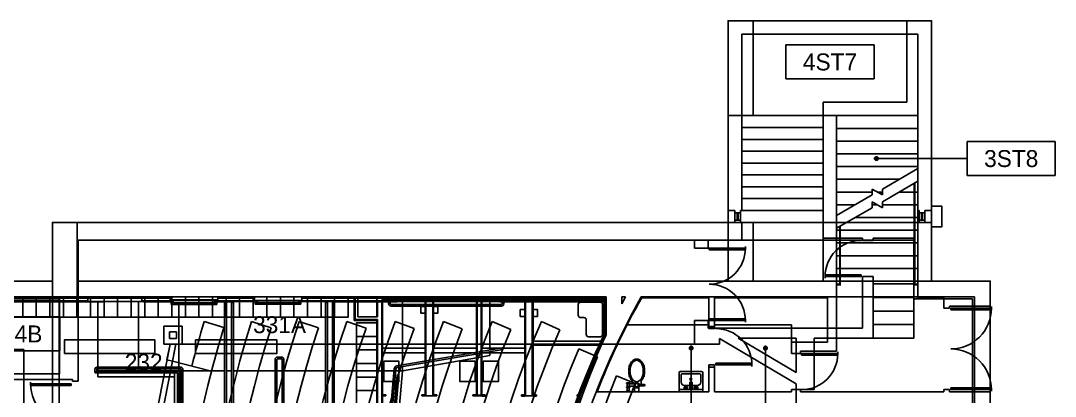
# Model space of a CAD drawing. Header units: inches. Extents: x -219 to 4035, y -10 to 4981.
# Drawn here: x 3101 to 4016, y 2825 to 3157 of the extents above; entities that cross this region are included whole.
import ezdxf
from ezdxf.enums import TextEntityAlignment as Align

# ---------------------------------------------------------------- set-up
doc = ezdxf.new("R2010")
doc.units = ezdxf.units.IN
doc.header["$LTSCALE"] = 48
doc.header["$MEASUREMENT"] = 0
doc.linetypes.add('HIDDEN', pattern=[0.375, 0.25, -0.125])
doc.layers.get('0').update_dxf_attribs({"color": 13, "linetype": 'CONTINUOUS'})
for name, color, linetype in [('F1-BLDG3', 161, 'CONTINUOUS'), ('F2-BLDG1', 7, 'CONTINUOUS'), ('F2-BLDG3', 161, 'CONTINUOUS'), ('f2-casework1', 4, 'CONTINUOUS'), ('f2-casework2', 8, 'CONTINUOUS'), ('F2-REST1', 12, 'CONTINUOUS'), ('F2-REST2', 8, 'CONTINUOUS'), ('F2-RMNOS', 3, 'CONTINUOUS'), ('F3-BLDG1', 7, 'CONTINUOUS'), ('F3-BLDG2', 2, 'HIDDEN'), ('F3-BLDG4', 2, 'CONTINUOUS'), ('F3-BRKLINE', 201, 'CONTINUOUS'), ('f3-casework1', 4, 'CONTINUOUS'), ('F3-DOOR1', 3, 'CONTINUOUS'), ('F3-DOORJMB', 32, 'CONTINUOUS'), ('f3-handrail', 3, 'CONTINUOUS'), ('F3-REST2', 8, 'CONTINUOUS'), ('F3-RMNOS', 3, 'CONTINUOUS'), ('F3-STAIR1', 24, 'CONTINUOUS'), ('F3-WINDOW1', 1, 'CONTINUOUS'), ('F4-BLDG1', 7, 'CONTINUOUS'), ('F4-BLDG3', 161, 'CONTINUOUS'), ('F4-BLDG4', 2, 'CONTINUOUS'), ('F4-BRKLINE', 201, 'CONTINUOUS'), ('F4-DOOR1', 3, 'CONTINUOUS'), ('F4-RMNOS', 3, 'CONTINUOUS'), ('F4-STAIR1', 24, 'CONTINUOUS'), ('F4-WINDOW1', 1, 'CONTINUOUS'), ('F5-BLDG3', 161, 'CONTINUOUS'), ('F6-BLDG1', 7, 'CONTINUOUS'), ('F6-BLDG3', 161, 'CONTINUOUS')]:
    doc.layers.add(name, color=color, linetype=linetype)
for name, color, linetype, plot in [('F2-Bldg1A', 8, 'CONTINUOUS', False), ('F2-COLUMN1', 8, 'CONTINUOUS', False), ('F3-Bldg1A', 8, 'CONTINUOUS', False), ('F3-COLUMN1', 8, 'CONTINUOUS', False), ('F4-COLUMN1', 8, 'CONTINUOUS', False), ('F6-COLUMN1', 8, 'CONTINUOUS', False)]:
    doc.layers.add(name, color=color, linetype=linetype, plot=plot)
doc.styles.add('ATTR', font='romans.shx', dxfattribs={"width": 0.8, "height": 1.2})
doc.styles.add('ORIG-RMNOS', font='noting.shx')
doc.styles.add('RMNOS', font='noting.shx')

# ---------------------------------------------------------------- blocks, each defined once
blk = doc.blocks.new('L-20C11')
for p, q in [((-11, 11), (11, 11)), ((-11, 11), (-11, -55)), ((11, 11), (11, -55)), ((-11, -55), (11, -55))]:
    blk.add_line(p, q)
blk = doc.blocks.new('ADR-32L')
for p, q in [((0, 33), (-1.5, 33)), ((0, 1), (0, 33)), ((1.5, 1), (1.5, 32.96)), ((0, 1), (1.5, 1))]:
    blk.add_line(p, q)
blk.add_arc((0, 1), 32, 0, 90)
blk = doc.blocks.new('ADR-36DL')
for p, q in [((0, 37), (-1.5, 37)), ((0, 1), (0, 37)), ((1.5, 1), (1.5, 36.97)), ((70.5, 1), (70.5, 36.97)), ((72, 1), (72, 37)), ((72, 37), (73.5, 37)), ((0, 1), (1.5, 1)), ((72, 1), (70.5, 1))]:
    blk.add_line(p, q)
for centre, start, end in [((0, 1), 0, 90), ((72, 1), 90, 180)]:
    blk.add_arc(centre, 36, start, end)
blk = doc.blocks.new('ADR-32DL')
for p, q in [((0, 33), (-1.5, 33)), ((0, 1), (0, 33)), ((1.5, 1), (1.5, 32.96)), ((62.5, 1), (62.5, 32.96)), ((64, 1), (64, 33)), ((64, 33), (65.5, 33)), ((0, 1), (1.5, 1)), ((64, 1), (62.5, 1))]:
    blk.add_line(p, q)
for centre, start, end in [((0, 1), 0, 90), ((64, 1), 90, 180)]:
    blk.add_arc(centre, 32, start, end)
blk = doc.blocks.new('rmnos')
at = {"color": 11}
for p, q in [((-0.40625, 0.15625), (0.40625, 0.15625)), ((-0.40625, -0.15625), (-0.40625, 0.15625)), ((0.40625, 0.15625), (0.40625, -0.15625)), ((0.40625, -0.15625), (-0.40625, -0.15625))]:
    blk.add_line(p, q, dxfattribs=at)
at = {"color": 9, "style": 'ORIG-RMNOS'}
blk.add_attdef('ROOM', text='', height=0.15625, dxfattribs=at).set_placement((0, 0), align=Align.MIDDLE)
blk = doc.blocks.new('ADR-32R')
for p, q in [((-1.5, 1), (-1.5, 32.96)), ((0, 1), (0, 33)), ((0, 33), (1.5, 33)), ((0, 1), (-1.5, 1))]:
    blk.add_line(p, q)
blk.add_arc((0, 1), 32, 90, 180)
blk = doc.blocks.new('PLMB001')
for p, q in [((-10.5, 17), (-10.5, 0.5)), ((9.5, 18), (-9.5, 18)), ((-8.69, 8.62), (-8.69, 15.06)), ((-7.69, 16.06), (7.69, 16.06)), ((8.69, 15.06), (8.69, 8.62)), ((10.5, 0.5), (10.5, 17)), ((-10.44, 2.12), (10.5, 2.12)), ((-10, 0), (10, 0)), ((-5.97, 3.12), (-5.97, 4.62)), ((-5.97, 4.62), (-2.97, 4.62)), ((-2.97, 3.12), (-5.97, 3.12)), ((-0.97, 5.62), (-5.69, 5.62)), ((-2.97, 4.62), (-2.97, 3.12)), ((-0.97, 8.49), (1.03, 8.49)), ((-0.97, 3.12), (-0.97, 8.49)), ((1.03, 3.12), (-0.97, 3.12)), ((1.03, 8.49), (1.03, 3.12)), ((5.69, 5.62), (1.03, 5.62)), ((3.03, 4.62), (6.03, 4.62)), ((3.03, 3.12), (3.03, 4.62)), ((6.03, 3.12), (3.03, 3.12)), ((6.03, 4.62), (6.03, 3.12))]:
    blk.add_line(p, q)
blk.add_circle((0, 11.31), 0.875)
for centre, radius, start, end in [((-9.5, 17), 1, 90, 180), ((-7.69, 15.06), 1, 90, 180), ((7.69, 15.06), 1, 0, 90), ((9.5, 17), 1, 0, 90), ((-10, 0.5), 0.5, 180, 270), ((-5.69, 8.62), 3, 180, 270), ((5.69, 8.62), 3, 270, 0), ((10, 0.5), 0.5, 270, 0)]:
    blk.add_arc(centre, radius, start, end)
blk = doc.blocks.new('PLMB013')
for p, q in [((-1.4, -5.5), (-7, -5.5)), ((-7, -6.5), (-1.4, -6.5)), ((-4, -7), (-4, -9.86)), ((-2, -2), (-2, -4.5)), ((1.1, -5), (6.5, -5)), ((6.5, -7), (1.12, -7)), ((2, -2), (2, -4.5)), ((4, -7), (4, -9.86)), ((5.5, 0), (9.5, 0)), ((6, -0.5), (9, -0.5)), ((9, -4), (6, -4)), ((6, -4), (6, -4.5)), ((6, -4.5), (9, -4.5)), ((9, -7.5), (6, -7.5)), ((6, -7.5), (6, -8)), ((6, -8), (9, -8)), ((6.5, -0.5), (6.5, -4)), ((6.5, -4.5), (6.5, -7.5)), ((8.5, -4), (8.5, -0.5)), ((8.5, -7.5), (8.5, -4.5)), ((9, -4.5), (9, -4)), ((9, -8), (9, -7.5))]:
    blk.add_line(p, q)
blk.add_lwpolyline([(0, -27.95, 0.147629), (2.09, -27.32, 0.10713), (4.17, -25.18, 0.076355), (5.42, -22.28, 0.063283), (5.9, -18.5, 0.063283), (5.42, -14.72, 0.076355), (4.17, -11.82, 0.10713), (2.09, -9.68, 0.147629), (0, -9.05, 0.147629), (-2.09, -9.68, 0.10713), (-4.17, -11.82, 0.076355), (-5.42, -14.72, 0.063283), (-5.9, -18.5, 0.063283), (-5.42, -22.28, 0.076355), (-4.17, -25.18, 0.10713), (-2.09, -27.32, 0.147629)], format="xyb", close=True)
for points in [[(-4, -9.86, 0.048991), (-5, -11.08, 0.080337), (-6.5, -14.33, 0.068118), (-7.07, -18.5, 0.068118), (-6.5, -22.67, 0.080337), (-5, -25.92, 0.107079), (-2.55, -28.28, 0.138729), (0, -29, 0.138729)], [(0, -29, 0.138729), (2.55, -28.28, 0.107079), (5, -25.92, 0.080337), (6.5, -22.67, 0.068118), (7.07, -18.5, 0.068118), (6.5, -14.33, 0.080337), (5, -11.08, 0.048991), (4, -9.86, 0.138729)]]:
    blk.add_lwpolyline(points, format="xyb")
blk.add_circle((0, -6), 1.5)
for centre, radius, start, end in [((0, -2), 2, 0, 180), ((6.02, 0.02), 0.522, 182.4084, 267.5916), ((8.98, 0.02), 0.522, 272.4084, 357.5916), ((-7, -6), 0.5, 90, 270), ((-3, -7), 1, 150.00311, 180), ((0, -6), 2.5, 23.57818, 168.577), ((0, -6), 2.5, 191.8763, 336.42182)]:
    blk.add_arc(centre, radius, start, end)
at = {"style": 'ATTR', "width": 0.8, "flags": 9}
blk.add_attdef('ESTCODE', (5.5, 0), '', height=0.0000769, dxfattribs=at)
blk = doc.blocks.new('RMNOS-1')
at = {"color": 9, "style": 'RMNOS'}
blk.add_attdef('ROOM', text='', height=0.1562, dxfattribs=at).set_placement((0, 0), align=Align.MIDDLE)

msp = doc.modelspace()

# ---------------------------------------------------------------- linework, layer by layer
at = {"layer": 'F1-BLDG3'}
for p, q in [((3151, 2978.5), (3129, 2978.5)), ((3129, 2978.5), (3129, 2926.5)), ((3151, 2926.5), (3151, 2978.5)), ((3129, 2926.5), (2987, 2926.5)), ((3959, 2926.5), (3151, 2926.5)), ((3959, 2286.5), (3959, 2926.5))]:
    msp.add_line(p, q, dxfattribs=at)
at = {"layer": 'F2-BLDG1'}
for p, q in [((3129, 2978.5), (3151, 2978.5)), ((3129, 2926.5), (3129, 2978.5)), ((3151, 2978.5), (3151, 2926.5)), ((2987, 2926.5), (3129, 2926.5)), ((3151, 2926.5), (3959, 2926.5)), ((3959, 2286.5), (3959, 2926.5)), ((3063.76, 2912.5), (3396, 2912.5)), ((3396, 2891.62), (3396, 2912.5)), ((3650.08, 2912.5), (3945, 2912.5)), ((3945, 2300.5), (3945, 2912.5)), ((3458.97, 2909.37), (3421.12, 2909.37)), ((3421.12, 2909.37), (3421.12, 2790.13)), ((3458.97, 2824.87), (3458.97, 2909.37)), ((3504.22, 2909.37), (3466.22, 2909.37)), ((3466.22, 2909.37), (3466.22, 2824.87)), ((3504.22, 2824.87), (3504.22, 2909.37)), ((3547.1, 2909.37), (3509.1, 2909.37)), ((3509.1, 2909.37), (3509.1, 2824.87)), ((3547.1, 2824.87), (3547.1, 2909.37)), ((3619, 2909.37), (3554.35, 2909.37)), ((3554.35, 2909.37), (3554.35, 2824.87)), ((3619, 2909.37), (3619, 2879.04)), ((3416.25, 2891.62), (3396, 2891.62)), ((3416.25, 2803.38), (3416.25, 2891.62)), ((3466.22, 2824.87), (3458.97, 2824.87)), ((3509.1, 2824.87), (3504.22, 2824.87)), ((3554.35, 2824.87), (3547.1, 2824.87))]:
    msp.add_line(p, q, dxfattribs=at)
for radius, start, end in [(618, 150.32065, 209.67935), (630, 154.3675, 166.16732)]:
    msp.add_arc((4187, 2606.5), radius, start, end, dxfattribs=at)
at = {"layer": 'F2-Bldg1A'}
for p, q in [((3396, 2912.5), (3399.37, 2912.5)), ((3396.12, 2891.75), (3396.12, 2912.5)), ((3396.25, 2891.87), (3396.25, 2912.5)), ((3396.87, 2892.5), (3396.87, 2912.5)), ((3619, 2912.5), (3416.25, 2912.5)), ((3619, 2909.37), (3619, 2912.5)), ((3416.87, 2910), (3416.25, 2910)), ((3416.87, 2895), (3416.87, 2910)), ((3420.5, 2910), (3420.5, 2791)), ((3420.5, 2910), (3619, 2910)), ((3459.6, 2910), (3459.6, 2824.87)), ((3465.6, 2824.87), (3465.6, 2910)), ((3504.85, 2910), (3504.85, 2825.5)), ((3508.47, 2825.5), (3508.47, 2910)), ((3547.72, 2910), (3547.72, 2824.87)), ((3553.72, 2824.87), (3553.72, 2910)), ((3416.25, 2895), (3416.87, 2895)), ((3416.25, 2891.75), (3396.12, 2891.75)), ((3416.25, 2891.87), (3396.25, 2891.87)), ((3416.87, 2892.5), (3396.87, 2892.5)), ((3416.25, 2891.62), (3416.25, 2891.87)), ((3416.87, 2892.5), (3416.87, 2802.5)), ((3504.85, 2825.5), (3508.47, 2825.5))]:
    msp.add_line(p, q, dxfattribs=at)
at = {"layer": 'F2-BLDG3'}
for p, q in [((3636.31, 2912.5), (3633, 2912.5)), ((3633, 2912.5), (3633, 2906.47)), ((3633, 2906.47), (3636.31, 2912.5))]:
    msp.add_line(p, q, dxfattribs=at)
msp.add_lwpolyline([(3399.37, 2912.5), (3416.25, 2912.5), (3416.25, 2895), (3399.37, 2895)], close=True, dxfattribs=at)
at = {"layer": 'f2-casework1'}
for points in [[(3066.76, 2912.5), (3066.76, 2894.5), (3390.76, 2894.5), (3390.76, 2912.5)], [(3416.25, 2805.63), (3398.25, 2805.63), (3398.25, 2889.62), (3416.25, 2889.62)]]:
    msp.add_lwpolyline(points, dxfattribs=at)
for points in [[(3091.76, 2865.87), (3103.76, 2865.87), (3103.76, 2805.87), (3091.76, 2805.87)], [(3139.76, 2862.5), (3219.76, 2862.5), (3219.76, 2874.5), (3139.76, 2874.5)], [(3255.76, 2862.5), (3327.76, 2862.5), (3327.76, 2874.5), (3255.76, 2874.5)]]:
    msp.add_lwpolyline(points, close=True, dxfattribs=at)
at = {"layer": 'f2-casework2'}
for p, q in [((3102.76, 2912.5), (3102.76, 2894.5)), ((3114.76, 2912.5), (3114.76, 2894.5)), ((3126.76, 2912.5), (3126.76, 2894.5)), ((3138.76, 2912.5), (3138.76, 2894.5)), ((3150.76, 2912.5), (3150.76, 2894.5)), ((3162.76, 2912.5), (3162.76, 2894.5)), ((3174.76, 2912.5), (3174.76, 2894.5)), ((3186.76, 2912.5), (3186.76, 2894.5)), ((3198.76, 2912.5), (3198.76, 2894.5)), ((3210.76, 2912.5), (3210.76, 2894.5)), ((3222.76, 2912.5), (3222.76, 2894.5)), ((3234.76, 2912.5), (3234.76, 2894.5)), ((3246.76, 2912.5), (3246.76, 2894.5)), ((3258.76, 2912.5), (3258.76, 2894.5)), ((3270.76, 2912.5), (3270.76, 2894.5)), ((3282.76, 2912.5), (3282.76, 2894.5)), ((3294.76, 2912.5), (3294.76, 2894.5)), ((3306.76, 2912.5), (3306.76, 2894.5)), ((3318.76, 2912.5), (3318.76, 2894.5)), ((3330.76, 2912.5), (3330.76, 2894.5)), ((3342.76, 2912.5), (3342.76, 2894.5)), ((3354.76, 2912.5), (3354.76, 2894.5)), ((3366.76, 2912.5), (3366.76, 2894.5)), ((3378.76, 2912.5), (3378.76, 2894.5)), ((3416.25, 2877.62), (3398.25, 2877.62)), ((3416.25, 2865.62), (3398.25, 2865.62)), ((3416.25, 2853.62), (3398.25, 2853.62)), ((3416.25, 2841.62), (3398.25, 2841.62)), ((3416.25, 2829.63), (3398.25, 2829.63))]:
    msp.add_line(p, q, dxfattribs=at)
at = {"layer": 'F2-REST1'}
for p, q in [((3423.97, 2825.87), (3420.97, 2825.87)), ((3423.97, 2824.87), (3420.97, 2824.87)), ((3423.97, 2824.87), (3423.97, 2825.87)), ((3458.97, 2825.87), (3455.97, 2825.87)), ((3455.97, 2824.87), (3455.97, 2825.87)), ((3458.97, 2824.87), (3455.97, 2824.87)), ((3466.22, 2825.87), (3469.22, 2825.87)), ((3466.22, 2824.87), (3469.22, 2824.87)), ((3469.22, 2824.87), (3469.22, 2825.87)), ((3501.22, 2825.87), (3504.22, 2825.87)), ((3501.22, 2824.87), (3501.22, 2825.87)), ((3501.22, 2824.87), (3504.22, 2824.87)), ((3509.1, 2825.81), (3512.1, 2825.81)), ((3509.1, 2824.81), (3512.1, 2824.81)), ((3512.1, 2824.81), (3512.1, 2825.81)), ((3544.1, 2825.81), (3547.1, 2825.81)), ((3544.1, 2824.81), (3544.1, 2825.81)), ((3544.1, 2824.81), (3547.1, 2824.81)), ((3554.35, 2825.81), (3557.35, 2825.81)), ((3554.35, 2824.81), (3557.35, 2824.81)), ((3557.35, 2825.81), (3557.35, 2824.81)), ((3593.35, 2825.81), (3593.35, 2824.81)), ((3593.35, 2825.81), (3596.41, 2825.81)), ((3593.35, 2824.81), (3596.03, 2824.81))]:
    msp.add_line(p, q, dxfattribs=at)
at = {"layer": 'F2-REST2'}
for p, q in [((3420.97, 2867.06), (3458.97, 2867.06)), ((3466.22, 2867.06), (3504.22, 2867.06)), ((3509.1, 2867.06), (3547.1, 2867.06)), ((3616.36, 2873.47), (3554.35, 2873.47)), ((3614.74, 2869.97), (3554.35, 2869.97)), ((3420.97, 2863.06), (3458.97, 2863.06)), ((3466.22, 2863.06), (3504.22, 2863.06)), ((3509.1, 2863.06), (3547.1, 2863.06)), ((3422.25, 2848.13), (3421.12, 2848.13)), ((3503.1, 2848.13), (3504.22, 2848.13)), ((3510.22, 2848.13), (3509.1, 2848.13)), ((3421.12, 2846.13), (3422.25, 2846.13)), ((3504.22, 2846.13), (3503.1, 2846.13)), ((3509.1, 2846.13), (3510.22, 2846.13))]:
    msp.add_line(p, q, dxfattribs=at)
for points in [[(3458.97, 2904.19), (3454.97, 2904.19), (3454.97, 2898.19), (3458.97, 2898.19)], [(3466.47, 2904.19), (3470.22, 2904.19), (3470.22, 2898.19), (3466.22, 2898.19)], [(3547.1, 2895.3), (3543.1, 2895.3), (3543.1, 2901.3), (3547.1, 2901.3)], [(3554.35, 2901.3), (3558.35, 2901.3), (3558.35, 2895.3), (3554.35, 2895.3)]]:
    msp.add_lwpolyline(points, dxfattribs=at)
msp.add_lwpolyline([(3605.17, 2907.82), (3596.42, 2907.82, 0.414214), (3594.42, 2905.82), (3594.42, 2896.32, 0.414214), (3596.42, 2894.32), (3599.42, 2894.32, -0.414214), (3601.42, 2892.32), (3601.42, 2879.32, 0.414214), (3603.42, 2877.32), (3613.92, 2877.32, 0.414214), (3615.92, 2879.32), (3615.92, 2905.82, 0.414214), (3613.92, 2907.82)], format="xyb", close=True, dxfattribs=at)
for points in [[(3422.25, 2855.57), (3435.75, 2855.57), (3435.75, 2837.57), (3422.25, 2837.57)], [(3503.1, 2855.57), (3489.6, 2855.57), (3489.6, 2837.57), (3503.1, 2837.57)], [(3510.22, 2855.57), (3523.72, 2855.57), (3523.72, 2837.57), (3510.22, 2837.57)]]:
    msp.add_lwpolyline(points, close=True, dxfattribs=at)
at = {"layer": 'F3-BLDG1'}
for p, q in [((3727, 3073), (3727, 3157)), ((3727, 3157), (3749, 3157)), ((3749, 3073), (3749, 3157)), ((3885, 3157), (3907, 3157)), ((3885, 3085), (3885, 3157)), ((3907, 3157), (3907, 2989)), ((3811, 3085), (3885, 3085)), ((3811, 2926.5), (3811, 3085)), ((3727, 3073), (3749, 3073)), ((3823, 3073), (3895, 3073)), ((3823, 2864.5), (3823, 3073)), ((3895, 2911.75), (3895, 3073)), ((3895, 2989), (3896, 2989)), ((3896, 2987), (3896, 2989)), ((3896, 2987), (3901, 2987)), ((3901, 2989), (3907, 2989)), ((3901, 2987), (3901, 2989)), ((3129, 2978.5), (3151, 2978.5)), ((3129, 2926.5), (3129, 2978.5)), ((3151, 2978.5), (3151, 2926.5)), ((3727, 2926.5), (3727, 2978.5)), ((3727, 2978.5), (3749, 2978.5)), ((3749, 2926.5), (3749, 2978.5)), ((3895, 2978.5), (3896, 2978.5)), ((3896, 2980.5), (3901, 2980.5)), ((3896, 2978.5), (3896, 2980.5)), ((3901, 2978.5), (3901, 2980.5)), ((3901, 2978.5), (3907, 2978.5)), ((3907, 2978.5), (3907, 2926.5)), ((2987, 2926.5), (3129, 2926.5)), ((3151, 2926.5), (3727, 2926.5)), ((3749, 2926.5), (3811, 2926.5)), ((3907, 2926.5), (3959, 2926.5)), ((3959, 2926.5), (3959, 2904.5)), ((3650.51, 2911.75), (3710.05, 2911.75)), ((3710.05, 2911.75), (3710.05, 2886.5)), ((3715.05, 2911.75), (3715.05, 2886.5)), ((3715.05, 2911.75), (3815, 2911.75)), ((3815, 2872.5), (3815, 2911.75)), ((3895, 2911.75), (3918, 2911.75)), ((3918, 2911.75), (3918, 2902.5)), ((2712.55, 2908.12), (3173.55, 2908.12)), ((3173.55, 2908.12), (3173.55, 2908.37)), ((3173.55, 2908.37), (3209.54, 2908.37)), ((3209.54, 2908.37), (3209.54, 2908.12)), ((3209.54, 2908.12), (3236.01, 2908.12)), ((3236.01, 2907.37), (3234.01, 2907.37)), ((3234.01, 2907.37), (3234.01, 2905.87)), ((3234.01, 2905.87), (3274.51, 2905.87)), ((3236.01, 2908.12), (3236.01, 2907.37)), ((3272.51, 2907.37), (3272.51, 2908.12)), ((3272.51, 2908.12), (3287.39, 2908.12)), ((3274.51, 2907.37), (3272.51, 2907.37)), ((3274.51, 2905.87), (3274.51, 2907.37)), ((3287.39, 2908.12), (3287.39, 2908.37)), ((3287.39, 2908.37), (3310.46, 2908.37)), ((3310.46, 2907.5), (3308.46, 2907.5)), ((3308.46, 2907.5), (3308.46, 2906)), ((3308.46, 2906), (3348.96, 2906)), ((3310.46, 2908.37), (3310.46, 2907.5)), ((3346.96, 2907.5), (3346.96, 2908.37)), ((3346.96, 2908.37), (3377.99, 2908.37)), ((3348.96, 2907.5), (3346.96, 2907.5)), ((3348.96, 2906), (3348.96, 2907.5)), ((3377.99, 2908.37), (3377.99, 2908.12)), ((3377.99, 2908.12), (3434.24, 2908.12)), ((3434.24, 2908.12), (3434.24, 2908.37)), ((3434.24, 2908.37), (3524.9, 2908.37)), ((3524.9, 2908.37), (3524.9, 2908.12)), ((3524.9, 2908.12), (3617.25, 2908.12)), ((3617.25, 2908.12), (3617.25, 2879.43)), ((3918, 2902.5), (3923, 2902.5)), ((3923, 2904.5), (3959, 2904.5)), ((3923, 2904.5), (3923, 2902.5)), ((3710.05, 2886.5), (3715.05, 2886.5)), ((3783, 2862.5), (3783, 2872.5)), ((3783, 2872.5), (3815, 2872.5)), ((3783, 2862.5), (3791, 2862.5)), ((3791, 2862.5), (3791, 2864.5)), ((3791, 2864.5), (3823, 2864.5)), ((3710.05, 2850.5), (3715.05, 2850.5)), ((3710.05, 2850.5), (3710.05, 2828.5)), ((3715.05, 2850.5), (3715.05, 2828.5)), ((3783, 2828.5), (3783, 2830.5)), ((3783, 2830.5), (3791, 2830.5)), ((3791, 2828.5), (3791, 2830.5)), ((3918, 2830.5), (3923, 2830.5)), ((3918, 2830.5), (3918, 2828.5)), ((3923, 2830.5), (3923, 2828.5)), ((3611.05, 2828.5), (3710.05, 2828.5)), ((3715.05, 2828.5), (3783, 2828.5)), ((3791, 2828.5), (3918, 2828.5)), ((3923, 2828.5), (3959, 2828.5)), ((3959, 2384.5), (3959, 2828.5))]:
    msp.add_line(p, q, dxfattribs=at)
for radius, start, end in [(617.25, 150.36109, 158.9207), (631.75, 154.40363, 205.60152)]:
    msp.add_arc((4187, 2606.5), radius, start, end, dxfattribs=at)
at = {"layer": 'F3-Bldg1A'}
for p, q in [((2713.37, 2911.5), (3233.41, 2911.5)), ((3619, 2912.5), (2714.25, 2912.5)), ((3160.33, 2911.5), (3160.33, 2908.37)), ((3208.33, 2908.37), (3208.33, 2911.5)), ((3233.41, 2908.37), (3233.41, 2912.5)), ((3275.41, 2908.37), (3275.41, 2912.5)), ((3307.87, 2911.5), (3275.41, 2911.5)), ((3307.87, 2912.5), (3307.87, 2908.37)), ((3349.87, 2912.5), (3349.87, 2908.37)), ((3349.87, 2911.5), (3617.5, 2911.5)), ((3617.5, 2912.5), (3617.5, 2879.38)), ((3618.12, 2879.24), (3618.12, 2912.5)), ((3619, 2912.5), (3619, 2879.04)), ((3173.55, 2908.37), (2712.55, 2908.37)), ((2712.55, 2908.25), (3173.55, 2908.25)), ((3160.33, 2909), (2713.37, 2909)), ((3208.33, 2909), (3233.41, 2909)), ((3209.54, 2908.37), (3236.01, 2908.37)), ((3236.01, 2908.25), (3209.54, 2908.25)), ((3275.41, 2909.87), (3233.41, 2909.87)), ((3233.41, 2909.25), (3236.01, 2909.25)), ((3236.01, 2908.12), (3236.01, 2909.37)), ((3236.01, 2909.37), (3272.51, 2909.37)), ((3236.01, 2907.37), (3272.51, 2907.37)), ((3272.51, 2909.37), (3272.51, 2908.12)), ((3275.41, 2909.25), (3272.51, 2909.25)), ((3287.39, 2908.37), (3272.51, 2908.37)), ((3272.51, 2908.25), (3287.39, 2908.25)), ((3275.41, 2909), (3307.87, 2909)), ((3349.87, 2909.37), (3307.87, 2909.37)), ((3310.46, 2909.37), (3310.46, 2908.37)), ((3346.96, 2907.5), (3310.46, 2907.5)), ((3346.96, 2909.37), (3346.96, 2908.37)), ((3617.5, 2909), (3349.87, 2909)), ((3524.9, 2908.37), (3617.5, 2908.37)), ((3617.37, 2908.25), (3524.9, 2908.25)), ((3617.37, 2879.41), (3617.37, 2908.25)), ((3617.5, 2879.38), (3618.12, 2879.24)), ((3619, 2879.04), (3618.37, 2879.18))]:
    msp.add_line(p, q, dxfattribs=at)
for radius, start, end in [(631.62, 154.40106, 205.60152), (631.5, 154.39848, 205.60152), (630.62, 154.38043, 205.61957), (630, 154.36748, 205.63252)]:
    msp.add_arc((4187, 2606.5), radius, start, end, dxfattribs=at)
at = {"layer": 'F3-BLDG2'}
for p, q in [((3885, 3157), (3749, 3157)), ((3885, 3145), (3749, 3145)), ((3727, 3073), (3727, 2978.5))]:
    msp.add_line(p, q, dxfattribs=at)
at = {"layer": 'F3-BLDG4'}
for p, q in [((3169.35, 2850.37), (3169.35, 2908.12)), ((3205.35, 2850.37), (3205.35, 2908.37)), ((3241, 2905.87), (3241, 2847.12)), ((3438.76, 2905.95), (3438.76, 2908.37)), ((3438.76, 2852.38), (3438.76, 2904.45)), ((3516.26, 2905.95), (3516.26, 2908.37)), ((3516.26, 2865.7), (3516.26, 2904.45)), ((3438.76, 2847.12), (3516.26, 2860.79)), ((3516.26, 2860.79), (3516.26, 2864.17)), ((3169.35, 2846.75), (3169.35, 2848.87)), ((3205.35, 2847.12), (3205.35, 2848.87)), ((3438.76, 2847.12), (3438.76, 2850.85)), ((3169.35, 2847.12), (3242.97, 2847.12)), ((3169.35, 2841.87), (3169.35, 2845.25)), ((3237.19, 2841.87), (3169.35, 2841.87)), ((3237.19, 2847.12), (3237.19, 2846.75)), ((3237.19, 2845.25), (3237.19, 2841.87)), ((3237.19, 2689.5), (3237.19, 2841.87)), ((3242.44, 2847.12), (3242.44, 2690.5)), ((3244.47, 2847.12), (3281.48, 2847.12)), ((3282.98, 2847.12), (3287.66, 2847.12)), ((3289.16, 2847.12), (3326.17, 2847.12)), ((3327.67, 2847.12), (3332.33, 2847.12)), ((3333.83, 2847.12), (3370.85, 2847.12)), ((3372.35, 2847.12), (3377.01, 2847.12)), ((3378.53, 2847.12), (3431.33, 2847.12)), ((3420.34, 2636.5), (3438.76, 2847.12)), ((3438.76, 2847.12), (3432.83, 2847.12))]:
    msp.add_line(p, q, dxfattribs=at)
at = {"layer": 'F3-BRKLINE'}
for p, q in [((3863.5, 2996.71), (3895, 3014.9)), ((3854.5, 2996.71), (3863.5, 2991.52)), ((3854.5, 2996.71), (3854.5, 2991.52)), ((3863.5, 2996.71), (3863.5, 2991.52)), ((3823, 2973.33), (3854.5, 2991.52))]:
    msp.add_line(p, q, dxfattribs=at)
at = {"layer": 'f3-casework1'}
for p, q in [((3637.55, 2887.75), (3710.05, 2887.75)), ((3715.05, 2887.75), (3783, 2887.75)), ((3783, 2872.5), (3783, 2887.75))]:
    msp.add_line(p, q, dxfattribs=at)
at = {"layer": 'F3-DOORJMB'}
for p, q in [((3710.05, 2884.5), (3710.05, 2886.5)), ((3710.05, 2884.5), (3715.05, 2884.5)), ((3715.05, 2884.5), (3715.05, 2886.5)), ((3710.05, 2852.5), (3715.05, 2852.5)), ((3710.05, 2852.5), (3710.05, 2850.5)), ((3715.05, 2850.5), (3715.05, 2852.5))]:
    msp.add_line(p, q, dxfattribs=at)
at = {"layer": 'f3-handrail', "const_width": 2}
for points in [[(3892, 3013.17), (3892, 2923.5), (3895, 2923.5)], [(3823, 2923.5), (3826, 2923.5), (3826, 2975.06)]]:
    msp.add_lwpolyline(points, dxfattribs=at)
at = {"layer": 'f3-handrail'}
for points in [[(3282.98, 2907.5), (3281.48, 2907.5), (3281.48, 2688.5, 0.402546), (3283.64, 2686.25), (3287, 2686.25, 0.411055), (3289.16, 2688.39), (3289.16, 2907.5), (3287.66, 2907.5), (3287.66, 2688.44, -0.411049), (3286.98, 2687.75), (3283.61, 2687.76, -0.463761), (3282.98, 2688.5)], [(3372.35, 2907.5), (3370.85, 2907.5), (3370.85, 2688.5, 0.402546), (3373.01, 2686.25), (3376.37, 2686.25, 0.411055), (3378.52, 2688.39), (3378.53, 2907.5), (3377.03, 2907.5), (3377.02, 2688.44, -0.411049), (3376.34, 2687.75), (3372.97, 2687.76, -0.463761), (3372.35, 2688.5)], [(3428.01, 2907.45), (3426.51, 2907.45), (3426.51, 2906.7, 0.411055), (3428.74, 2904.45), (3526.35, 2904.45, 0.399403), (3528.51, 2906.5), (3528.49, 2907.45), (3527.01, 2907.45), (3527.01, 2906.7, -0.414214), (3526.26, 2905.95), (3428.76, 2905.95, -0.414214), (3428.01, 2906.7)]]:
    msp.add_lwpolyline(points, format="xyb", close=True, dxfattribs=at)
for points in [[(3416.64, 2638.92), (3415.7, 2638.92, -0.440036), (3414.7, 2640.01), (3432.97, 2848.72, -0.340662), (3434.21, 2850.07), (3526.07, 2865.86), (3527.55, 2866.11), (3527.29, 2867.59), (3433.96, 2851.55, 0.340662), (3431.48, 2848.85), (3413.21, 2640.14, 0.440036), (3415.7, 2637.42), (3416.51, 2637.42)], [(3333.83, 2639.06), (3333.83, 2857.15, 0.382578), (3331.85, 2859.36), (3328.33, 2859.37, 0.425204), (3326.17, 2857.15), (3326.17, 2639.06)], [(3332.33, 2639.06), (3332.33, 2857.15, 0.359991), (3331.75, 2857.86), (3328.33, 2857.87, 0.433253), (3327.67, 2857.18), (3327.67, 2639.06)], [(3241.47, 2687.75), (3241.47, 2686.25), (3242.22, 2686.25, 0.399413), (3244.47, 2688.39), (3244.47, 2848.62, 0.414224), (3242.72, 2850.37), (3168.36, 2850.37, 0.437799), (3166.75, 2848.62), (3166.75, 2846.45)], [(3242.97, 2688.5), (3242.97, 2848.65, 0.44106), (3242.72, 2848.87), (3168.5, 2848.87, 0.390972), (3168.25, 2848.64), (3168.25, 2846.46)]]:
    msp.add_lwpolyline(points, format="xyb", dxfattribs=at)
for points in [[(3168.25, 2846.75), (3241.37, 2846.75), (3241.37, 2690.5), (3239.87, 2690.5), (3239.87, 2845.25), (3167.62, 2845.25), (3167.62, 2845.27)], [(3417.67, 2638.51), (3435.71, 2843.22), (3434.22, 2843.35), (3416.2, 2638.92)]]:
    msp.add_lwpolyline(points, dxfattribs=at)
msp.add_circle((3167.51, 2846.09), 0.83, dxfattribs=at)
at = {"layer": 'F3-RMNOS', "color": 4}
for p, q in [((3856, 3035), (3868, 3035)), ((3868, 3035), (3938.5, 3035)), ((3694.28, 2869.45), (3694.28, 2857.45)), ((3760.02, 2869.45), (3760.02, 2857.45)), ((3694.28, 2857.45), (3694.28, 2789.49)), ((3760.02, 2857.45), (3760.02, 2789.49))]:
    msp.add_line(p, q, dxfattribs=at)
at = {"layer": 'F3-RMNOS', "color": 4, "const_width": 2.25}
for points in [[(3859.38, 3035, 1), (3857.13, 3035, 1)], [(3694.28, 2866.08, 1), (3694.28, 2868.33, 1)], [(3760.02, 2866.08, 1), (3760.02, 2868.33, 1)]]:
    msp.add_lwpolyline(points, format="xyb", close=True, dxfattribs=at)
at = {"layer": 'F3-STAIR1'}
for p, q in [((3878.52, 3005.38), (3895, 3005.38)), ((3854.5, 2994.12), (3859, 2994.12)), ((3863.5, 2994.12), (3895, 2994.12)), ((3839.48, 2982.85), (3895, 2982.85)), ((3823, 2971.58), (3895, 2971.58)), ((3823, 2960.31), (3895, 2960.31)), ((3823, 2949.04), (3895, 2949.04)), ((3823, 2937.77), (3895, 2937.77)), ((3823, 2926.5), (3895, 2926.5))]:
    msp.add_line(p, q, dxfattribs=at)
at = {"layer": 'F3-WINDOW1'}
for p, q in [((3896, 2980.5), (3896, 2987)), ((3898, 2980.5), (3898, 2987)), ((3899, 2987), (3899, 2980.5)), ((3901, 2987), (3901, 2980.5)), ((3907, 2989), (3907, 2978.5))]:
    msp.add_line(p, q, dxfattribs=at)
at = {"layer": 'F4-BLDG1'}
for p, q in [((3727, 3157), (3907, 3157)), ((3727, 2989), (3727, 3157)), ((3907, 3157), (3907, 2989)), ((3739, 2989), (3739, 3145)), ((3739, 3145), (3895, 3145)), ((3895, 3145), (3895, 2989)), ((3811, 3073), (3823, 3073)), ((3811, 2964.5), (3811, 3073)), ((3823, 2978.5), (3823, 3073)), ((3733, 2989), (3727, 2989)), ((3733, 2987), (3733, 2989)), ((3738, 2987), (3733, 2987)), ((3739, 2989), (3738, 2989)), ((3738, 2987), (3738, 2989)), ((3895, 2989), (3896, 2989)), ((3896, 2987), (3896, 2989)), ((3896, 2987), (3901, 2987)), ((3901, 2989), (3907, 2989)), ((3901, 2987), (3901, 2989)), ((3129, 2978.5), (3733, 2978.5)), ((3129, 2926.5), (3129, 2978.5)), ((3733, 2978.5), (3733, 2980.5)), ((3738, 2980.5), (3733, 2980.5)), ((3738, 2978.5), (3738, 2980.5)), ((3739, 2978.5), (3738, 2978.5)), ((3739, 2962.75), (3739, 2978.5)), ((3823, 2978.5), (3896, 2978.5)), ((3896, 2980.5), (3901, 2980.5)), ((3896, 2978.5), (3896, 2980.5)), ((3901, 2978.5), (3901, 2980.5)), ((3901, 2978.5), (3907, 2978.5)), ((3907, 2978.5), (3907, 2926.5)), ((3151.75, 2962.75), (3151.75, 2838)), ((3151.75, 2962.75), (3697.25, 2962.75)), ((3697.25, 2962.75), (3697.25, 2955.75)), ((3709.25, 2962.75), (3709.25, 2955.75)), ((3709.25, 2962.75), (3739, 2962.75)), ((3811, 2964.5), (3845.75, 2964.5)), ((3845.75, 2964.5), (3845.75, 2962.5)), ((3845.75, 2962.5), (3855.25, 2962.5)), ((3855.25, 2964.5), (3891.25, 2964.5)), ((3855.25, 2964.5), (3855.25, 2962.5)), ((3891.25, 2964.5), (3891.25, 2910.75)), ((3697.25, 2955.75), (3709.25, 2955.75)), ((3845.75, 2930.5), (3845.75, 2884.75)), ((3845.75, 2930.5), (3855.25, 2930.5)), ((3855.25, 2930.5), (3855.25, 2876)), ((2987, 2926.5), (3129, 2926.5)), ((3907, 2926.5), (3959, 2926.5)), ((3959, 2286.5), (3959, 2926.5)), ((3059.25, 2910.75), (3135.25, 2910.75)), ((3135.25, 2844.5), (3135.25, 2910.75)), ((3891.25, 2910.75), (3943.25, 2910.75)), ((3943.25, 2302.25), (3943.25, 2910.75)), ((3227.75, 2886.75), (3227.75, 2870.75)), ((3227.75, 2886.75), (3243.75, 2886.75)), ((3243.75, 2886.75), (3243.75, 2870.75)), ((3697.25, 2891.75), (3697.25, 2870.75)), ((3697.25, 2891.75), (3709.25, 2891.75)), ((3709.25, 2891.75), (3709.25, 2884.75)), ((3709.25, 2884.75), (3845.75, 2884.75)), ((3719.25, 2875.75), (3719.25, 2870.75)), ((3719.25, 2875.75), (3787.25, 2835.5)), ((3803.25, 2876), (3855.25, 2876)), ((3803.25, 2876), (3803.25, 2830.5)), ((3227.75, 2870.75), (3233.15, 2870.75)), ((3230.46, 2856.99), (3233.15, 2870.75)), ((3235.3, 2855.73), (3238.25, 2870.75)), ((3238.25, 2870.75), (3243.75, 2870.75)), ((3697.25, 2870.75), (3719.25, 2870.75)), ((3235.3, 2855.73), (3230.46, 2856.99)), ((3093.25, 2844.5), (3135.25, 2844.5)), ((3093.25, 2839.5), (3146.75, 2839.5)), ((3146.75, 2839.5), (3146.75, 2838)), ((3146.75, 2838), (3151.75, 2838)), ((3787.25, 2835.5), (3787.25, 2830.5)), ((3787.25, 2830.5), (3803.25, 2830.5))]:
    msp.add_line(p, q, dxfattribs=at)
at = {"layer": 'F4-BLDG3'}
for p, q in [((3263.47, 2890.75), (3280.69, 2885.52)), ((3305.36, 2890.75), (3322.51, 2885.3)), ((3347.42, 2890.75), (3364.5, 2885.05)), ((3389.7, 2890.75), (3406.69, 2884.79)), ((3432.23, 2890.75), (3449.1, 2884.5)), ((3475.04, 2890.75), (3491.79, 2884.17)), ((3518.19, 2890.75), (3534.8, 2883.82)), ((3561.75, 2890.75), (3578.19, 2883.42)), ((3232.75, 2881.75), (3238.75, 2881.75)), ((3232.75, 2881.75), (3232.75, 2875.75)), ((3232.75, 2875.75), (3238.75, 2875.75)), ((3238.75, 2881.75), (3238.75, 2875.75)), ((3736.01, 2876), (3787.25, 2876)), ((3736.01, 2876), (3787.25, 2845.67)), ((3787.25, 2876), (3787.25, 2845.67)), ((3594.9, 2866.75), (3611.44, 2859.63)), ((3269.81, 2846.81), (3235.3, 2855.73)), ((3628.19, 2842.75), (3644.82, 2835.87)), ((3787.25, 2800.66), (3787.25, 2830.5))]:
    msp.add_line(p, q, dxfattribs=at)
for radius, start, end in [(960, 163.10347, 196.89653), (978, 163.10347, 165.50335), (938, 162.35981, 197.64019), (920, 162.35981, 197.64019), (898, 161.54639, 198.45361), (880, 161.54639, 198.45361), (858, 160.65268, 199.34732), (840, 160.65268, 199.34732), (818, 159.66589, 200.33411), (800, 159.66589, 200.33411), (778, 158.57027, 201.42973), (760, 158.57027, 201.42973), (738, 157.34616, 202.65384), (698, 155.96874, 204.03126), (720, 157.34616, 202.65384), (680, 155.96874, 204.03126), (658, 156.7018, 203.2982), (640, 156.7018, 203.2982), (618, 157.52492, 202.47508), (600, 157.52492, 202.47508)]:
    msp.add_arc((4199.25, 2606.5), radius, start, end, dxfattribs=at)
at = {"layer": 'F4-BLDG4'}
for p, q in [((3727, 2989), (3727, 2978.5)), ((3907, 2989), (3907, 2978.5))]:
    msp.add_line(p, q, dxfattribs=at)
at = {"layer": 'F4-BRKLINE'}
for p, q in [((3863.5, 3007.98), (3895, 3026.17)), ((3854.5, 3007.98), (3854.5, 3002.79)), ((3854.5, 3007.98), (3863.5, 3002.79)), ((3863.5, 3007.98), (3863.5, 3002.79)), ((3823, 2984.6), (3854.5, 3002.79))]:
    msp.add_line(p, q, dxfattribs=at)
at = {"layer": 'F4-STAIR1'}
for p, q in [((3739, 3073), (3811, 3073)), ((3823, 3073), (3895, 3073)), ((3739, 3062.5), (3811, 3062.5)), ((3823, 3061.73), (3895, 3061.73)), ((3739, 3052), (3811, 3052)), ((3823, 3050.46), (3895, 3050.46)), ((3739, 3041.5), (3811, 3041.5)), ((3739, 3031), (3811, 3031)), ((3823, 3039.19), (3895, 3039.19)), ((3823, 3027.92), (3895, 3027.92)), ((3739, 3020.5), (3811, 3020.5)), ((3823, 3016.65), (3878.52, 3016.65)), ((3739, 3010), (3811, 3010)), ((3823, 3005.38), (3854.5, 3005.38)), ((3859, 3005.38), (3863.5, 3005.38)), ((3739, 2999.5), (3811, 2999.5)), ((3823, 2994.12), (3839.48, 2994.12)), ((3739, 2989), (3811, 2989)), ((3739, 2978.5), (3811, 2978.5)), ((3855.25, 2924), (3891.25, 2924)), ((3855.25, 2912), (3891.25, 2912)), ((3891.25, 2876), (3891.25, 2910.75)), ((3855.25, 2900), (3891.25, 2900)), ((3855.25, 2888), (3891.25, 2888)), ((3855.25, 2876), (3891.25, 2876))]:
    msp.add_line(p, q, dxfattribs=at)
at = {"layer": 'F4-WINDOW1'}
for p, q in [((3733, 2987), (3733, 2980.5)), ((3735, 2987), (3735, 2980.5)), ((3736, 2980.5), (3736, 2987)), ((3738, 2980.5), (3738, 2987)), ((3896, 2980.5), (3896, 2987)), ((3898, 2980.5), (3898, 2987)), ((3899, 2987), (3899, 2980.5)), ((3901, 2987), (3901, 2980.5))]:
    msp.add_line(p, q, dxfattribs=at)
at = {"layer": 'F5-BLDG3'}
msp.add_lwpolyline([(3101, 2268.5), (3101, 2285.5), (3129, 2285.5), (3129, 2234.5), (3907, 2234.5), (3907, 2286.5), (3959, 2286.5), (3959, 2926.5), (3907, 2926.5), (3907, 2974.5), (3916, 2974.5), (3916, 2993), (3907, 2993), (3907, 3157), (3727, 3157), (3727, 2978.5), (3129, 2978.5), (3129, 2926.5), (2987, 2926.5)], dxfattribs=at)
at = {"layer": 'F6-BLDG1'}
for p, q in [((3129, 2978.5), (3907, 2978.5)), ((3129, 2722.5), (3129, 2978.5)), ((3907, 2978.5), (3907, 2926.5)), ((3151, 2962.75), (3891.25, 2962.75)), ((3151, 2962.75), (3151, 2912.5)), ((3891.25, 2962.75), (3891.25, 2910.75)), ((3907, 2926.5), (3959, 2926.5)), ((3959, 2286.5), (3959, 2926.5)), ((3135, 2717.75), (3135, 2912.5)), ((3151, 2912.5), (3135, 2912.5)), ((3891.25, 2910.75), (3943.25, 2910.75)), ((3943.25, 2302.25), (3943.25, 2910.75)), ((3719.25, 2875.75), (3787.25, 2835.5)), ((3719.25, 2875.75), (3719.25, 2870.75)), ((3208, 2742.49), (3233.15, 2870.75)), ((3213, 2742), (3238.25, 2870.75)), ((3233.15, 2870.75), (3719.25, 2870.75)), ((3787.25, 2377.5), (3787.25, 2835.5))]:
    msp.add_line(p, q, dxfattribs=at)
at = {"layer": 'F6-BLDG3'}
for p, q in [((3727, 2978.5), (3727, 3157)), ((3727, 3157), (3907, 3157)), ((3907, 3157), (3907, 2993)), ((3907, 2993), (3916, 2993)), ((3916, 2993), (3916, 2974.5)), ((3907, 2974.5), (3916, 2974.5)), ((2987, 2926.5), (3129, 2926.5)), ((2987, 2912.5), (3129, 2912.5))]:
    msp.add_line(p, q, dxfattribs=at)

# ---------------------------------------------------------------- block references
at = {"layer": 'F2-COLUMN1', "xscale": -1, "rotation": 180}
msp.add_blockref('L-20C11', (3140, 2923.5), dxfattribs=at)
at = {"layer": 'F2-RMNOS'}
ref = msp.add_blockref('RMNOS-1', (3209.83, 2854.8), dxfattribs=dict(at, xscale=96, yscale=96, zscale=96))
ref.add_attrib('ROOM', '232', dxfattribs={"layer": '0', "color": 9, "height": 15, "style": 'RMNOS'}).set_placement((3209.83, 2854.8), align=Align.MIDDLE)
at = {"layer": 'F3-COLUMN1', "xscale": -1, "rotation": 180}
msp.add_blockref('L-20C11', (3140, 2923.5), dxfattribs=at)
at = {"layer": 'F3-DOOR1', "xscale": -1, "rotation": 270}
msp.add_blockref('ADR-36DL', (3923, 2830.5), dxfattribs=at)
at = {"layer": 'F3-DOOR1', "rotation": 270}
for name, p in [('ADR-32R', (3715.05, 2852.5)), ('ADR-32L', (3791, 2862.5))]:
    msp.add_blockref(name, p, dxfattribs=at)
at = {"layer": 'F3-REST2', "rotation": 180}
msp.add_blockref('PLMB013', (3646.05, 2828.5), dxfattribs=at)
at = {"layer": 'F3-REST2'}
msp.add_blockref('PLMB001', (3694.05, 2828.5), dxfattribs=at)
at = {"layer": 'F3-RMNOS'}
ref = msp.add_blockref('rmnos', (3977.5, 3035), dxfattribs=dict(at, xscale=96, yscale=96, zscale=96))
ref.add_attrib('ROOM', '3ST8', dxfattribs={"layer": '0', "color": 9, "height": 15, "style": 'ORIG-RMNOS'}).set_placement((3977.5, 3035), align=Align.MIDDLE)
ref = msp.add_blockref('RMNOS-1', (3330.08, 2888), dxfattribs=dict(at, xscale=96, yscale=96, zscale=96))
ref.add_attrib('ROOM', '331A', dxfattribs={"layer": '0', "color": 9, "height": 15, "style": 'RMNOS'}).set_placement((3330.08, 2888), align=Align.MIDDLE)
at = {"layer": 'F4-COLUMN1', "xscale": -1, "rotation": 180}
msp.add_blockref('L-20C11', (3140, 2923.5), dxfattribs=at)
at = {"layer": 'F4-DOOR1'}
for name, p, rotation in [('ADR-32DL', (3709.25, 2955.75), 270), ('ADR-32L', (3845.75, 2930.5), 89.99999999999999)]:
    msp.add_blockref(name, p, dxfattribs=dict(at, rotation=rotation))
at = {"layer": 'F4-DOOR1', "xscale": -1, "rotation": 89.99999999999999}
msp.add_blockref('ADR-36DL', (3146.75, 2835.75), dxfattribs=at)
at = {"layer": 'F4-RMNOS'}
ref = msp.add_blockref('rmnos', (3817.12, 3120.5), dxfattribs=dict(at, xscale=96, yscale=96, zscale=96))
ref.add_attrib('ROOM', '4ST7', dxfattribs={"layer": '0', "color": 9, "height": 15, "style": 'ORIG-RMNOS'}).set_placement((3817.12, 3120.5), align=Align.MIDDLE)
ref = msp.add_blockref('rmnos', (3096.75, 2879.88), dxfattribs=dict(at, xscale=96, yscale=96, zscale=96))
ref.add_attrib('ROOM', '424B', dxfattribs={"layer": '0', "color": 9, "height": 15, "style": 'ORIG-RMNOS'}).set_placement((3096.75, 2879.88), align=Align.MIDDLE)
at = {"layer": 'F6-COLUMN1', "xscale": -1, "rotation": 180}
msp.add_blockref('L-20C11', (3140, 2923.5), dxfattribs=at)

doc.saveas('drawing.dxf')
